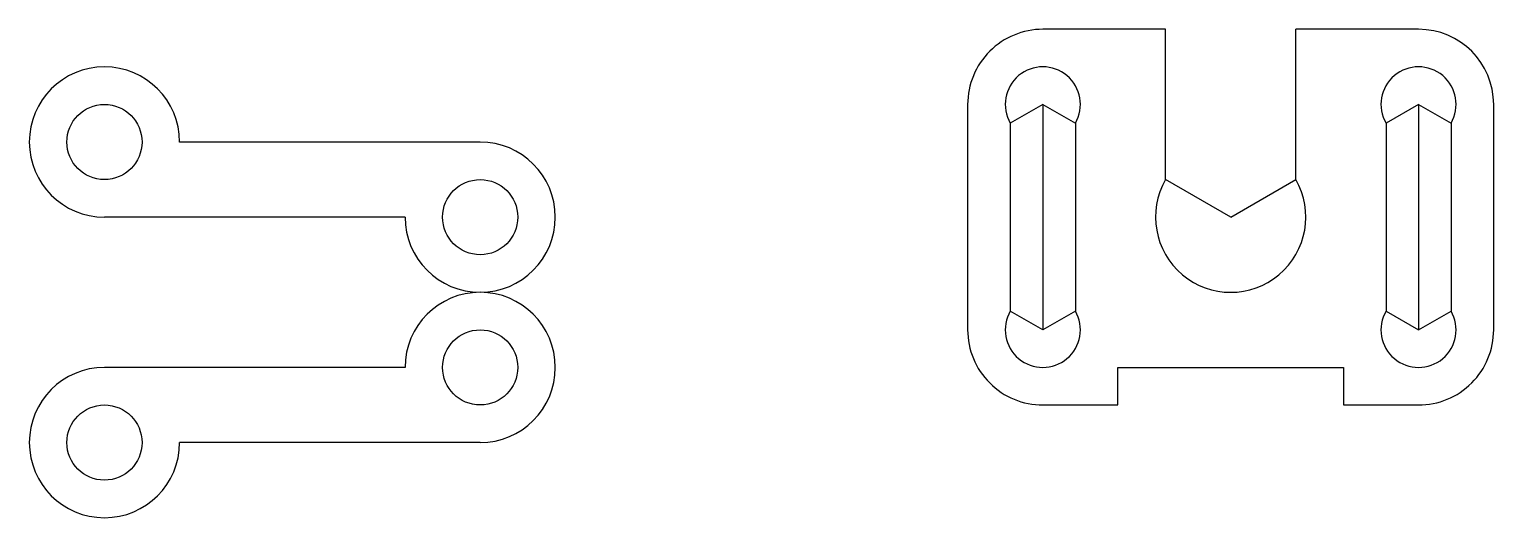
# Model space of a CAD drawing. Header units: millimetres. Extents: x -60 to 135, y -40 to 25.
import ezdxf

# ---------------------------------------------------------------- set-up
doc = ezdxf.new("R2010")
doc.units = ezdxf.units.MM

msp = doc.modelspace()

# ---------------------------------------------------------------- linework, layer by layer
for p, q in [((91.21, 5), (91.21, 25)), ((108.53, 5), (108.53, 25)), ((74.87, 15), (70.54, 12.5)), ((74.87, 15), (79.2, 12.5)), ((74.87, 15), (74.87, -15)), ((124.87, 15), (120.54, 12.5)), ((124.87, 15), (129.2, 12.5)), ((124.87, 15), (124.87, -15)), ((70.54, 12.5), (70.54, -12.5)), ((79.2, 12.5), (79.2, -12.5)), ((120.54, 12.5), (120.54, -12.5)), ((129.2, 12.5), (129.2, -12.5)), ((0, 10), (-40, 10)), ((99.87, 0), (91.21, 5)), ((99.87, 0), (108.53, 5)), ((-10, 0), (-50, 0)), ((74.87, -15), (70.54, -12.5)), ((79.2, -12.5), (74.87, -15)), ((120.54, -12.5), (124.87, -15)), ((124.87, -15), (129.2, -12.5)), ((-10, -20), (-50, -20)), ((84.87, -25), (84.87, -20)), ((84.87, -20), (114.87, -20)), ((114.87, -20), (114.87, -25)), ((0, -30), (-40, -30))]:
    msp.add_line(p, q)
for points in [[(91.21, 25), (74.87, 25, 0.414214), (64.87, 15), (64.87, -15, 0.414214), (74.87, -25), (84.87, -25)], [(114.87, -25), (124.87, -25, 0.414214), (134.87, -15), (134.87, 15)]]:
    msp.add_lwpolyline(points, format="xyb")
msp.add_lwpolyline([(124.87, 25), (108.53, 25)])
for centre in [(-50, 10), (0, 0), (0, -20), (-50, -30)]:
    msp.add_circle(centre, 5)
for centre, radius, start, end in [((124.87, 15), 10, 0, 90), ((-50, 10), 10, 0, 270), ((74.87, 15), 5, 330, 210), ((124.87, 15), 5, 330, 210), ((0, 0), 10, 180, 90), ((99.87, 0), 10, 150, 30), ((0, -20), 10, 270, 180), ((74.87, -15), 5, 150, 30), ((124.87, -15), 5, 150, 30), ((-50, -30), 10, 90, 0)]:
    msp.add_arc(centre, radius, start, end)

doc.saveas('drawing.dxf')
